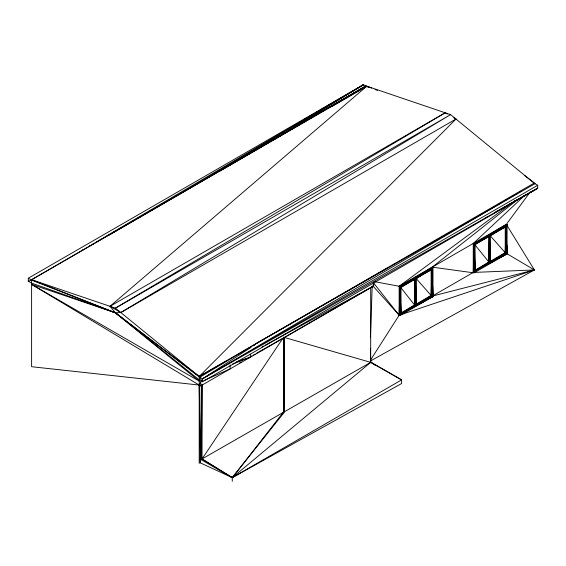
<?xml version="1.0" encoding="UTF-8"?>
<svg xmlns="http://www.w3.org/2000/svg" width="566" height="566" viewBox="0 0 566 566"><rect width="100%" height="100%" fill="white"/><g stroke="black" fill="none" stroke-linecap="round" stroke-linejoin="round"><path stroke-width="0.85" d="M370.397 361.872L401.612 379.892L401.612 383.529L232.272 477.654L201.39 458.566L202.048 384.187L202.048 458.948L232.272 477.654L232.272 481.298M202.267 381.279L200.675 381.986L199.204 385.064L200.3 462.839L232.272 477.654L283.665 411.829L284.323 337.449L369.931 288.023M370.574 359.962L399.157 315.22L399.893 286.672L432.233 267.152L519.206 198.355M432.997 295.685L473.254 272.444L473.983 243.896L506.329 224.377L530.236 191.98M374.833 281.726L399.157 286.247L506.329 224.377L507.065 224.801L507.065 253.773L473.983 272.869L432.233 267.152L432.969 267.577L431.865 269.487L431.129 295.487L416.435 304.826L415.331 279.038L414.595 278.613M481.135 240.578L489.42 236.255L488.684 262.256L475.086 270.958L473.983 272.869L473.983 243.896L507.065 224.801L505.962 226.711L505.226 252.712L490.524 262.044L489.42 236.255L507.065 224.801L475.086 244.533L475.086 270.958L507.065 253.773L506.846 245.128M370.44 337.76L372.195 286.049M200.3 462.839L200.3 459.196L201.39 458.566L202.048 458.948L282.682 338.539M453.833 117.778L455.991 119.023L199.204 376.468L199.204 463.469M473.254 272.444L473.254 243.472L526.026 194.159M373.694 282.873L373.694 286.021L200.675 385.913L199.204 385.064L31.611 366.711L31.611 279.71L115.407 312.807L199.204 379.864L202.508 381.774L537.7 188.252L537.7 185.28L534.389 183.37L450.593 114.622L366.796 86.188L110.009 306.312L115.407 312.807L199.204 381.137L31.611 284.38L115.407 312.807L199.204 376.468L226.626 360.839M432.707 286.177L432.969 296.549L400.997 313.734L400.997 287.309L432.969 267.577L415.331 279.038L414.595 305.039L400.997 313.734L399.893 315.644L399.893 286.672L432.969 267.577L432.969 296.549L399.893 315.644L399.157 315.22L399.157 286.247L512.442 202.557M513.857 201.51L515.272 200.463M432.969 267.577L416.435 278.401L416.435 304.826L432.969 296.549L431.865 269.487L431.129 269.062L431.129 295.487L432.969 296.549L414.524 306.737M507.065 224.801L490.524 235.619L490.524 262.044L507.065 253.773L505.962 226.711L496.722 231.558M251.177 347.255L202.508 378.803L202.508 381.774L199.204 376.892L115.407 312.807L31.611 280.135L28.3 278.224L28.3 281.196L31.611 283.106L115.407 312.807L120.806 312.545L455.991 119.023M253.384 345.819L254.863 344.864M273.137 140.05L275.394 138.663M276.901 137.743L363.492 84.702L366.138 86.23M200.003 377.119L256.334 343.484L388.085 267.619M179.776 193.954L185.089 190.799M186.61 189.893L363.492 84.702L28.3 278.224M447.352 114.035L445.194 112.79L115.407 308.145L31.611 279.71L365.997 85.919L220.103 171.01M81.844 250.547L83.372 249.656M88.699 246.514L90.22 245.616M92.506 244.271L94.027 243.38M95.548 242.481L97.833 241.137M99.354 240.239L101.639 238.894M103.161 237.996L104.682 237.104M106.203 236.206L363.492 84.702L315.495 112.839M503.945 201.305L202.508 378.803L199.204 376.892M505.466 200.406L506.987 199.508M508.509 198.609L510.794 197.265M512.315 196.374L514.6 195.029M516.121 194.131L517.642 193.232M519.928 191.888L521.449 190.99M304.833 119.086L307.119 117.749M309.404 116.412L313.974 113.731M108.375 235.52L365.997 85.919M331.832 106.507L366.796 86.188L371.728 88.133M31.611 279.71L366.796 86.188M445.194 112.79L110.009 306.312L120.806 312.545L450.593 114.622L115.407 308.145L199.204 376.468L534.389 182.945L524.533 175.46M537.7 185.28L202.508 378.803L537.7 188.252L513.1 202.119M432.969 296.549L415.331 305.463L414.595 305.039L400.261 313.309L400.997 313.734L431.865 295.912L431.865 269.487L400.997 287.309L399.157 286.247M416.435 303.977L431.129 295.487L416.265 278.621M490.524 261.195L505.226 252.712L507.065 253.773L490.927 262.681M202.048 458.948L370.695 362.346L401.612 379.892L232.272 477.654L200.3 459.196L201.362 385.559L201.39 458.566M256.334 343.484L535.188 183.596M239.729 362.785L241.265 361.907M249.719 357.104L252.026 355.795M253.568 354.917L255.103 354.047M256.646 353.17L284.323 337.449L370.695 362.346L370.695 287.585L373.694 286.021L373.206 284.429M485.387 217.868L486.923 216.997M495.384 212.208L497.698 210.899M499.233 210.028L500.776 209.158M502.311 208.288L537.7 188.252M496.184 211.656L497.726 210.793M499.262 209.922L500.797 209.059M503.103 207.757L504.646 206.887M506.181 206.024L511.565 202.989M370.405 361.002L534.389 269.947L506.329 224.377M487.85 264.379L489.392 263.53M408.376 310.133L409.918 309.284M411.454 308.435L412.989 307.586M262.008 346.944L263.558 346.102M265.107 345.253L373.694 286.021M423.396 273.937L424.939 273.123M426.474 272.317L431.865 269.487M407.796 282.965L415.331 279.038L415.331 305.463M474.35 244.109L489.42 262.681L507.065 253.773M203.859 380.571L230.15 368.89L230.15 364.964M232.576 364.037L250.37 357.224L250.37 354.075M372.81 285.823L399.157 315.22L534.389 269.947L507.086 253.794M236.623 361.773L250.37 357.224M28.3 281.196L31.611 280.135M433.089 295.905L534.389 269.947L474.124 272.409M366.796 86.612L369.265 87.574M375.01 89.435L377.48 90.404M473.254 243.472L475.086 244.533L505.962 226.711L505.962 253.136L475.086 270.958L474.35 270.534L488.684 262.256L488.684 236.715M283.665 337.067L284.323 337.449L284.323 412.211L232.272 477.654L370.695 362.346L370.447 348.295M31.611 284.38L199.204 385.064M370.362 361.936L375.449 365.452M490.361 235.845L505.226 252.712L505.226 226.287M373.305 282.604L399.157 315.22M400.792 287.556L414.595 305.039L414.595 279.491M473.983 243.896L475.086 270.958L474.591 252.769M399.893 286.672L400.997 313.734L400.452 293.818M490.382 256.851L490.524 262.044M416.286 299.626L416.435 304.826M489.42 236.255L489.42 262.681M283.665 337.944L283.665 411.829M200.675 381.986L200.675 385.913"/></g></svg>
